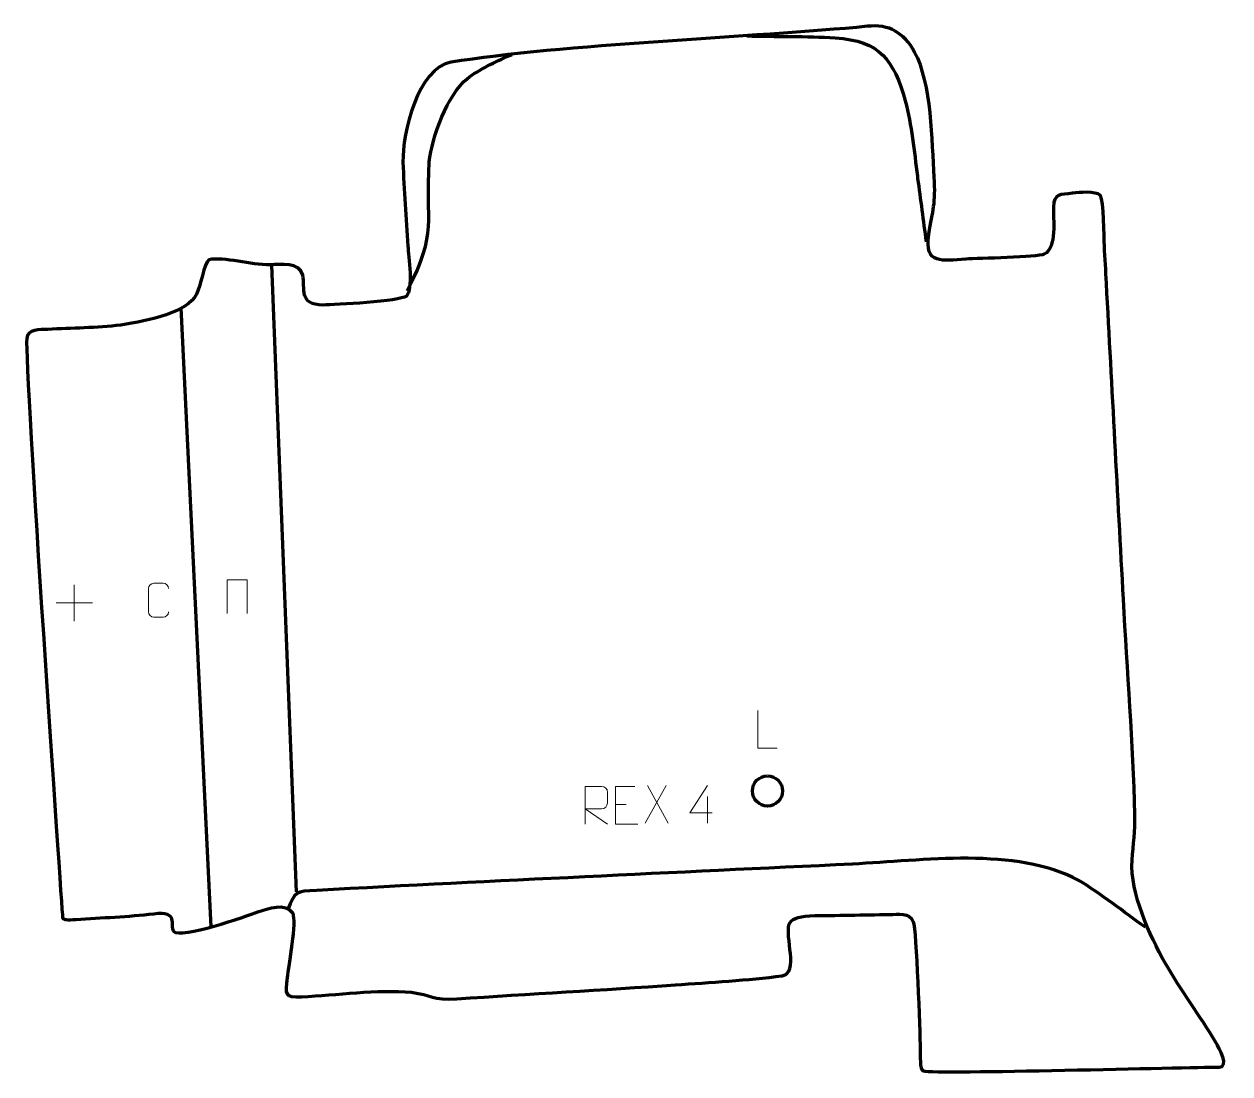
# Model space of a CAD drawing. Header units: millimetres. Extents: x -708 to 91, y 70 to 765.
import ezdxf

# ---------------------------------------------------------------- set-up
doc = ezdxf.new("R2010")
doc.units = ezdxf.units.MM
doc.header["$MEASUREMENT"] = 0
doc.layers.add('layer 1', color=7, linetype='Continuous', plot=False)
doc.layers.add('layer 2', color=7, linetype='Continuous')
doc.layers.add('layer 3', color=7, linetype='Continuous')

msp = doc.modelspace()

# ---------------------------------------------------------------- linework, layer by layer
at = {"layer": 'layer 1', "color": 250, "lineweight": 9}
for points in [[(-675.1433, 393.4374), (-675.1433, 393.4374), (-675.1433, 369.4595), (-675.1433, 369.4595)], [(-687.1322, 381.4484), (-687.1322, 381.4484), (-663.1543, 381.4484), (-663.1543, 381.4484)], [(-283.0396, 260.5463), (-283.0396, 260.5463), (-296.7802, 235.6505), (-296.7802, 235.6505)], [(-295.3256, 260.5463), (-295.3256, 260.5463), (-281.585, 235.5928), (-281.585, 235.5928)], [(-316.6226, 248.0003), (-316.6226, 248.0003), (-309.4545, 248.0003), (-309.4545, 248.0003)], [(-255.4432, 253.2761), (-255.4432, 253.2761), (-255.4432, 235.6114), (-255.4432, 235.6114)]]:
    msp.add_open_spline(points, degree=3, dxfattribs=at)
for points, knots in [([(-612.7015, 375.5303), (-612.8267, 373.4493), (-614.3289, 372.1241), (-616.2526, 372.1144), (-616.2526, 372.1144), (-618.3412, 372.1147), (-620.4298, 372.1147), (-622.5181, 372.1144), (-622.5181, 372.1144), (-624.2423, 372.02), (-626.0087, 373.7079), (-625.9987, 375.5147), (-625.9987, 375.5147), (-625.9983, 380.6829), (-625.9983, 385.8506), (-625.9987, 391.018), (-625.9987, 391.018), (-625.9949, 392.9331), (-624.4304, 394.473), (-622.5025, 394.4609), (-622.5025, 394.4609), (-620.4195, 394.4609), (-618.336, 394.4609), (-616.2526, 394.4609), (-616.2526, 394.4609), (-614.5091, 394.4927), (-612.7254, 393.1568), (-612.7015, 390.9734)], [0, 0, 0, 0, 0.125, 0.125, 0.125, 0.125, 0.25, 0.25, 0.25, 0.25, 0.375, 0.375, 0.375, 0.375, 0.5, 0.5, 0.5, 0.5, 0.625, 0.625, 0.625, 0.625, 0.75, 0.75, 0.75, 0.75, 1, 1, 1, 1]), ([(-573.7524, 374.5066), (-573.7524, 374.5066), (-573.7524, 396.8569), (-573.7524, 396.8569), (-573.7524, 396.8569), (-573.7524, 396.8569), (-560.6341, 396.8569), (-560.6341, 396.8569), (-560.6341, 396.8569), (-560.6341, 396.8569), (-560.6341, 374.5066), (-560.6341, 374.5066)], [0, 0, 0, 0, 0.25, 0.25, 0.25, 0.25, 0.5, 0.5, 0.5, 0.5, 1, 1, 1, 1]), ([(-209.3514, 285.3632), (-209.3514, 285.3632), (-222.3005, 285.3632), (-222.3005, 285.3632), (-222.3005, 285.3632), (-222.3005, 285.3632), (-222.3005, 310.3168), (-222.3005, 310.3168)], [0, 0, 0, 0, 0.33333333, 0.33333333, 0.33333333, 0.33333333, 1, 1, 1, 1]), ([(-336.5217, 234.9265), (-336.5217, 234.9265), (-336.5217, 259.88), (-336.5217, 259.88), (-336.5217, 259.88), (-332.9269, 259.88), (-329.3314, 259.88), (-325.7362, 259.88), (-325.7362, 259.88), (-323.4109, 259.8423), (-321.8536, 258.3523), (-321.8577, 255.9859), (-321.8577, 255.9859), (-321.8581, 253.9504), (-321.8581, 250.891), (-321.8577, 248.855), (-321.8577, 248.855), (-321.8642, 246.9795), (-323.6765, 245.0377), (-325.686, 245.0186), (-325.686, 245.0186), (-325.686, 245.0186), (-336.5217, 245.0186), (-336.5217, 245.0186), (-336.5217, 245.0186), (-336.5217, 245.0186), (-321.867, 234.9265), (-321.867, 234.9265)], [0, 0, 0, 0, 0.125, 0.125, 0.125, 0.125, 0.25, 0.25, 0.25, 0.25, 0.375, 0.375, 0.375, 0.375, 0.5, 0.5, 0.5, 0.5, 0.625, 0.625, 0.625, 0.625, 0.75, 0.75, 0.75, 0.75, 1, 1, 1, 1]), ([(-303.7487, 259.88), (-303.7487, 259.88), (-316.6226, 259.88), (-316.6226, 259.88), (-316.6226, 259.88), (-316.6226, 259.88), (-316.6226, 234.9264), (-316.6226, 234.9264), (-316.6226, 234.9264), (-316.6226, 234.9264), (-301.7568, 234.9264), (-301.7568, 234.9264)], [0, 0, 0, 0, 0.25, 0.25, 0.25, 0.25, 0.5, 0.5, 0.5, 0.5, 1, 1, 1, 1]), ([(-252.4991, 242.515), (-252.4991, 242.515), (-267.3208, 242.515), (-267.3208, 242.515), (-267.3208, 242.515), (-267.3208, 242.515), (-255.4432, 260.5855), (-255.4432, 260.5855)], [0, 0, 0, 0, 0.33333333, 0.33333333, 0.33333333, 0.33333333, 1, 1, 1, 1])]:
    msp.add_open_spline(points, degree=3, knots=knots, dxfattribs=at)
at = {"layer": 'layer 2', "color": 142, "lineweight": 200}
msp.add_ellipse((-215.8104, 256.9236), major_axis=(0, 10), ratio=1, dxfattribs=at)
at = {"layer": 'layer 2', "color": 140, "lineweight": 158}
for points, knots in [([(-229.5597, 756.9395), (-210.3503, 756.4589), (-189.8758, 756.8783), (-170.8768, 755.643), (-170.8768, 755.643), (-141.2242, 753.715), (-132.1514, 741.0737), (-124.5046, 713.9147), (-124.5046, 713.9147), (-120.18, 697.8267), (-118.549, 680.6057), (-116.4809, 664.0861), (-116.4809, 664.0861), (-116.4809, 664.0861), (-116.2875, 662.6093), (-116.2875, 662.6093), (-116.2875, 662.6093), (-114.4121, 648.6188), (-112.5671, 634.6246), (-110.6703, 620.6369)], [0, 0, 0, 0, 0.16666667, 0.16666667, 0.16666667, 0.16666667, 0.33333333, 0.33333333, 0.33333333, 0.33333333, 0.5, 0.5, 0.5, 0.5, 0.66666667, 0.66666667, 0.66666667, 0.66666667, 1, 1, 1, 1]), ([(-454.5471, 588.2223), (-433.7079, 627.8616), (-442.6866, 633.3614), (-439.883, 673.5237), (-439.883, 673.5237), (-438.1966, 689.777), (-427.8097, 718.2322), (-414.8068, 728.5984), (-414.8068, 728.5984), (-406.9482, 734.8634), (-396.0142, 739.8422), (-386.8491, 744.0324), (-386.8491, 744.0324), (-386.8491, 744.0324), (-385.3004, 744.7404), (-385.3004, 744.7404)], [0, 0, 0, 0, 0.2, 0.2, 0.2, 0.2, 0.4, 0.4, 0.4, 0.4, 0.6, 0.6, 0.6, 0.6, 1, 1, 1, 1]), ([(34.6287, 166.6431), (20.4094, 176.7184), (5.1655, 188.8354), (-9.5759, 197.7317), (-9.5759, 197.7317), (-51.4245, 220.0455), (-113.2386, 210.7266), (-159.4137, 208.5186), (-159.4137, 208.5186), (-277.7834, 202.859), (-396.0894, 197.3791), (-514.4344, 191.1151), (-514.4344, 191.1151), (-528.6411, 190.3632), (-528.611, 190.7816), (-533.924, 178.0415)], [0, 0, 0, 0, 0.2, 0.2, 0.2, 0.2, 0.4, 0.4, 0.4, 0.4, 0.6, 0.6, 0.6, 0.6, 1, 1, 1, 1])]:
    msp.add_open_spline(points, degree=3, knots=knots, dxfattribs=at)
for points in [[(-544.4106, 605.2374), (-544.4106, 605.2374), (-528.1987, 190.1158), (-528.1987, 190.1158)], [(-584.3523, 166.9913), (-584.3523, 166.9913), (-604.3236, 576.9686), (-604.3236, 576.9686)]]:
    msp.add_open_spline(points, degree=3, dxfattribs=at)
at = {"layer": 'layer 3', "color": 242, "lineweight": 158}
msp.add_open_spline([(-425.4775, 739.5213), (-352.8414, 751.3991), (-224.0418, 756.0127), (-149.6547, 763.3254), (-149.6547, 763.3254), (-134.964, 764.7696), (-125.6208, 759.2909), (-118.275, 746.1804), (-118.275, 746.1804), (-106.8636, 725.814), (-106.8888, 687.1846), (-105.2846, 663.3146), (-105.2846, 663.3146), (-104.2492, 646.3163), (-106.174, 641.6105), (-108.9757, 625.5754), (-108.9757, 625.5754), (-111.9539, 605.0606), (-99.8528, 608.1496), (-84.4206, 609.1841), (-84.4206, 609.1841), (-76.141, 609.6036), (-36.7315, 610.2852), (-32.3811, 612.4134), (-32.3811, 612.4134), (-23.919, 616.5531), (-26.5612, 636.2077), (-26.279, 643.5876), (-26.279, 643.5876), (-25.9333, 652.6264), (-21.805, 651.9022), (-13.6401, 652.7408), (-13.6401, 652.7408), (-9.1696, 653.1999), (1.3752, 654.5108), (4.8779, 651.2571), (4.8779, 651.2571), (7.0558, 648.0421), (7.2367, 623.5444), (7.489, 618.0352), (7.489, 618.0352), (7.8671, 609.772), (8.3707, 601.4927), (8.8146, 593.2305), (8.8146, 593.2305), (12.5637, 523.4462), (16.3129, 453.6618), (20.062, 383.8775), (20.062, 383.8775), (22.6413, 336.5966), (26.5231, 288.6346), (27.7116, 241.3755), (27.7116, 241.3755), (27.7411, 230.1394), (26.6771, 221.9755), (25.786, 211.1272), (25.786, 211.1272), (24.6476, 188.3824), (37.1409, 162.3026), (47.8756, 142.6121), (47.8756, 142.6121), (58.2845, 124.6478), (70.6185, 108.1113), (81.2985, 90.3853), (81.2985, 90.3853), (83.472, 86.7778), (90.6142, 73.713), (83.5338, 74.0537), (83.5338, 74.0537), (76.0055, 74.416), (-94.1116, 69.5767), (-111.3258, 71.3082), (-111.3258, 71.3082), (-115.1616, 71.694), (-114.4352, 76.6253), (-114.5969, 86.4544), (-114.5969, 86.4544), (-114.7791, 96.7949), (-117.2351, 165.2112), (-119.1599, 170.3661), (-119.1599, 170.3661), (-121.5577, 176.788), (-129.4348, 175.2353), (-134.8597, 175.1321), (-134.8597, 175.1321), (-152.5325, 174.7942), (-170.1109, 174.5592), (-187.7809, 174.3318), (-187.7809, 174.3318), (-196.3135, 173.6869), (-199.9821, 172.1158), (-201.3296, 168.6919), (-201.3296, 168.6919), (-204.4464, 160.7731), (-194.7182, 136.123), (-206.055, 134.5843), (-206.055, 134.5843), (-228.7196, 131.5084), (-253.939, 130.1462), (-276.8217, 128.5437), (-276.8217, 128.5437), (-325.1114, 125.1618), (-373.4307, 122.5558), (-421.6915, 119.257), (-421.6915, 119.257), (-438.2567, 118.1119), (-438.1702, 121.9834), (-451.6812, 123.6111), (-451.6812, 123.6111), (-474.3285, 125.5818), (-501.3959, 121.7323), (-524.4655, 120.6791), (-524.4655, 120.6791), (-536.3489, 120.1366), (-535.2331, 121.9995), (-534.1307, 133.352), (-534.1307, 133.352), (-533.1984, 140.8317), (-527.8598, 170.9292), (-530.4034, 175.9305), (-530.4034, 175.9305), (-535.3101, 183.3896), (-546.7333, 179.1007), (-553.4498, 176.8004), (-553.4498, 176.8004), (-560.791, 174.2838), (-604.9327, 158.6051), (-609.247, 163.9715), (-609.247, 163.9715), (-612.5677, 168.102), (-605.3491, 177.8282), (-622.5321, 175.6364), (-622.5321, 175.6364), (-639.2926, 173.6433), (-657.0792, 172.9631), (-674.0078, 171.9013), (-674.0078, 171.9013), (-679.52, 171.5556), (-682.7996, 171.3025), (-682.9573, 173.4068), (-682.9573, 173.4068), (-683.4651, 180.1836), (-708.4038, 538.9888), (-706.6431, 556.6601), (-706.6431, 556.6601), (-706.0143, 562.9716), (-698.2553, 562.2876), (-692.7829, 562.6069), (-692.7829, 562.6069), (-676.7971, 563.5395), (-660.2582, 563.4167), (-644.4017, 565.5006), (-644.4017, 565.5006), (-625.0525, 568.4007), (-600.2503, 573.6902), (-594.0949, 585.9762), (-594.0949, 585.9762), (-591.8427, 590.4715), (-588.9064, 606.7612), (-586.0299, 608.6893), (-586.0299, 608.6893), (-575.8631, 610.9931), (-558.0414, 605.0109), (-545.4327, 605.3799), (-545.4327, 605.3799), (-538.7555, 605.6783), (-525.7261, 607.2563), (-523.807, 598.5085), (-523.807, 598.5085), (-521.8614, 589.6402), (-526.7823, 578.8067), (-510.372, 578.735), (-510.372, 578.735), (-502.2952, 578.8555), (-459.219, 581.1681), (-455.1149, 584.6688), (-455.1149, 584.6688), (-450.4886, 588.6149), (-453.6229, 611.0741), (-454.0851, 617.7854), (-454.0851, 617.7854), (-455.3616, 636.3235), (-456.7772, 654.7584), (-457.3572, 673.3416), (-457.3572, 673.3416), (-457.8687, 692.7762), (-447.2209, 735.9657), (-425.4775, 739.5213)], degree=3, knots=[0, 0, 0, 0, 0.02083333, 0.02083333, 0.02083333, 0.02083333, 0.04166667, 0.04166667, 0.04166667, 0.04166667, 0.0625, 0.0625, 0.0625, 0.0625, 0.08333333, 0.08333333, 0.08333333, 0.08333333, 0.10416667, 0.10416667, 0.10416667, 0.10416667, 0.125, 0.125, 0.125, 0.125, 0.14583333, 0.14583333, 0.14583333, 0.14583333, 0.16666667, 0.16666667, 0.16666667, 0.16666667, 0.1875, 0.1875, 0.1875, 0.1875, 0.20833333, 0.20833333, 0.20833333, 0.20833333, 0.22916667, 0.22916667, 0.22916667, 0.22916667, 0.25, 0.25, 0.25, 0.25, 0.27083333, 0.27083333, 0.27083333, 0.27083333, 0.29166667, 0.29166667, 0.29166667, 0.29166667, 0.3125, 0.3125, 0.3125, 0.3125, 0.33333333, 0.33333333, 0.33333333, 0.33333333, 0.35416667, 0.35416667, 0.35416667, 0.35416667, 0.375, 0.375, 0.375, 0.375, 0.39583333, 0.39583333, 0.39583333, 0.39583333, 0.41666667, 0.41666667, 0.41666667, 0.41666667, 0.4375, 0.4375, 0.4375, 0.4375, 0.45833333, 0.45833333, 0.45833333, 0.45833333, 0.47916667, 0.47916667, 0.47916667, 0.47916667, 0.5, 0.5, 0.5, 0.5, 0.52083333, 0.52083333, 0.52083333, 0.52083333, 0.54166667, 0.54166667, 0.54166667, 0.54166667, 0.5625, 0.5625, 0.5625, 0.5625, 0.58333333, 0.58333333, 0.58333333, 0.58333333, 0.60416667, 0.60416667, 0.60416667, 0.60416667, 0.625, 0.625, 0.625, 0.625, 0.64583333, 0.64583333, 0.64583333, 0.64583333, 0.66666667, 0.66666667, 0.66666667, 0.66666667, 0.6875, 0.6875, 0.6875, 0.6875, 0.70833333, 0.70833333, 0.70833333, 0.70833333, 0.72916667, 0.72916667, 0.72916667, 0.72916667, 0.75, 0.75, 0.75, 0.75, 0.77083333, 0.77083333, 0.77083333, 0.77083333, 0.79166667, 0.79166667, 0.79166667, 0.79166667, 0.8125, 0.8125, 0.8125, 0.8125, 0.83333333, 0.83333333, 0.83333333, 0.83333333, 0.85416667, 0.85416667, 0.85416667, 0.85416667, 0.875, 0.875, 0.875, 0.875, 0.89583333, 0.89583333, 0.89583333, 0.89583333, 0.91666667, 0.91666667, 0.91666667, 0.91666667, 0.9375, 0.9375, 0.9375, 0.9375, 0.95833333, 0.95833333, 0.95833333, 0.95833333, 1, 1, 1, 1], dxfattribs=at)

doc.saveas('drawing.dxf')
